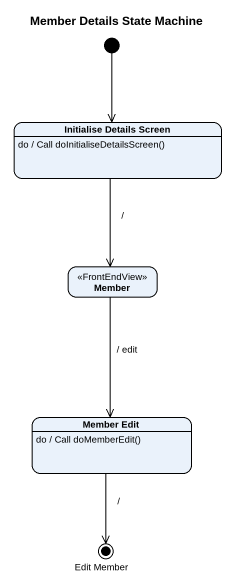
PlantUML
@startuml
title Member Details State Machine
hide empty description
state "Initialise Details Screen" as Initialise_Details_Screen
Initialise_Details_Screen : do / Call doInitialiseDetailsScreen()
state Member <<FrontEndView>>
state "Member Edit" as Member_Edit
Member_Edit : do / Call doMemberEdit()
state "Edit Member" as Edit_Member <<end>>
[*] --> Initialise_Details_Screen
Initialise_Details_Screen --> Member : /
Member --> Member_Edit : / edit
Member_Edit --> Edit_Member : /
@enduml
